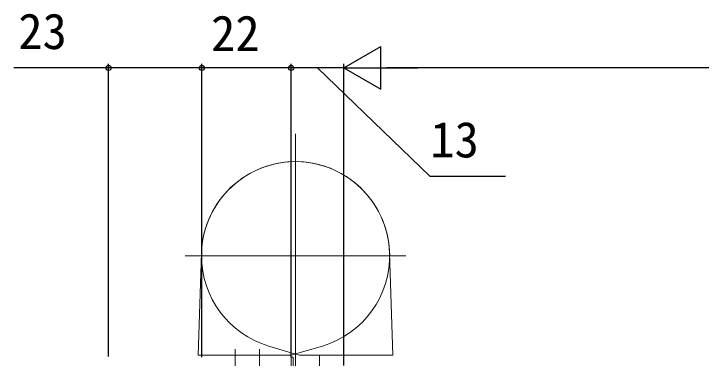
# Model space of a CAD drawing. Units: millimetres, scale not verified. Extents: x -525 to 525, y -783 to 779.
# Drawn here: x -273.7 to -104.2, y -206.9 to -122 of the extents above; entities that cross this region are included whole.
import ezdxf
from ezdxf.enums import TextEntityAlignment as Align

# ---------------------------------------------------------------- set-up
doc = ezdxf.new("R2010")
doc.units = ezdxf.units.MM
doc.header["$LTSCALE"] = 4
doc.layers.add('0-5_YKK_13', color=4, linetype='Continuous', lineweight=18)
doc.layers.add('0-6_YKK_D', color=6, linetype='Continuous')
doc.styles.add('ＭＳ ゴシック', font='')
doc.styles.get('ＭＳ ゴシック').set_extended_font_data('MS Gothic')

msp = doc.modelspace()

# ---------------------------------------------------------------- linework, layer by layer
at = {"layer": '0-5_YKK_13'}
for p, q in [((-204.246, -208.83), (-204.246, -151.596)), ((-228.246, -206.13), (-227.434, -180.884)), ((-180.246, -206.13), (-181.058, -180.884)), ((-231.446, -181.63), (-177.046, -181.63)), ((-219.146, -252.13), (-219.146, -204.63)), ((-213.146, -252.13), (-213.146, -204.63)), ((-205.056, -205.592), (-210.855, -203.868)), ((-204.246, -205.832), (-197.637, -203.868)), ((-228.246, -206.13), (-205.246, -206.13)), ((-205.346, -317.63), (-205.346, -206.63)), ((-205.246, -206.13), (-204.246, -205.832)), ((-204.246, -205.832), (-205.056, -205.592)), ((-203.246, -206.13), (-204.246, -205.832)), ((-180.246, -206.13), (-203.246, -206.13)), ((-198.346, -206.13), (-198.346, -254.03))]:
    msp.add_line(p, q, dxfattribs=at)
msp.add_lwpolyline([(-205.346, -206.63), (-204.846, -206.63), (-204.846, -317.63)], dxfattribs=at)
for start, end in [(1.84219, 180), (0, 178.15781), (286.55113, 1.84219), (180, 253.44887)]:
    msp.add_arc((-204.246, -181.63), 23.2, start, end, dxfattribs=at)
at = {"layer": '0-6_YKK_D'}
for p, q in [((-192.346, -135.33), (-183.253, -130.08)), ((-183.253, -140.58), (-183.253, -130.08)), ((-250.346, -206.43), (-250.346, -134.33)), ((-227.349, -206.43), (-227.349, -134.33)), ((-205.346, -135.33), (-227.349, -135.33)), ((-227.346, -206.63), (-227.346, -134.33)), ((-205.346, -206.63), (-205.346, -134.33)), ((-205.346, -206.63), (-205.346, -134.33)), ((-192.346, -135.33), (-205.346, -135.33)), ((-192.346, -208.63), (-192.346, -134.33)), ((-192.346, -208.63), (-192.346, -134.33)), ((-192.346, -135.33), (-183.253, -140.58)), ((-192.346, -135.33), (-174.159, -135.33)), ((155.154, -135.33), (-181.846, -135.33))]:
    msp.add_line(p, q, dxfattribs=at)
for points in [[(-227.346, -135.33), (-250.346, -135.33), (-273.714, -135.33)], [(-198.846, -135.33), (-171.184, -162.045), (-152.456, -162.045)]]:
    msp.add_lwpolyline(points, dxfattribs=at)
for centre in [(-250.346, -135.33), (-227.349, -135.33), (-227.346, -135.33), (-205.346, -135.33), (-205.346, -135.33)]:
    msp.add_circle(centre, 0.637, dxfattribs=at)

# ---------------------------------------------------------------- texts
at = {"layer": '0-6_YKK_D', "style": 'ＭＳ ゴシック'}
for s, p in [('23', (-272.601, -133.33)), ('22', (-225.075, -133.83)), ('13', (-171.025, -160.045))]:
    msp.add_text(s, height=8.798, dxfattribs=at).set_placement(p, align=Align.BOTTOM_LEFT)

doc.saveas('drawing.dxf')
